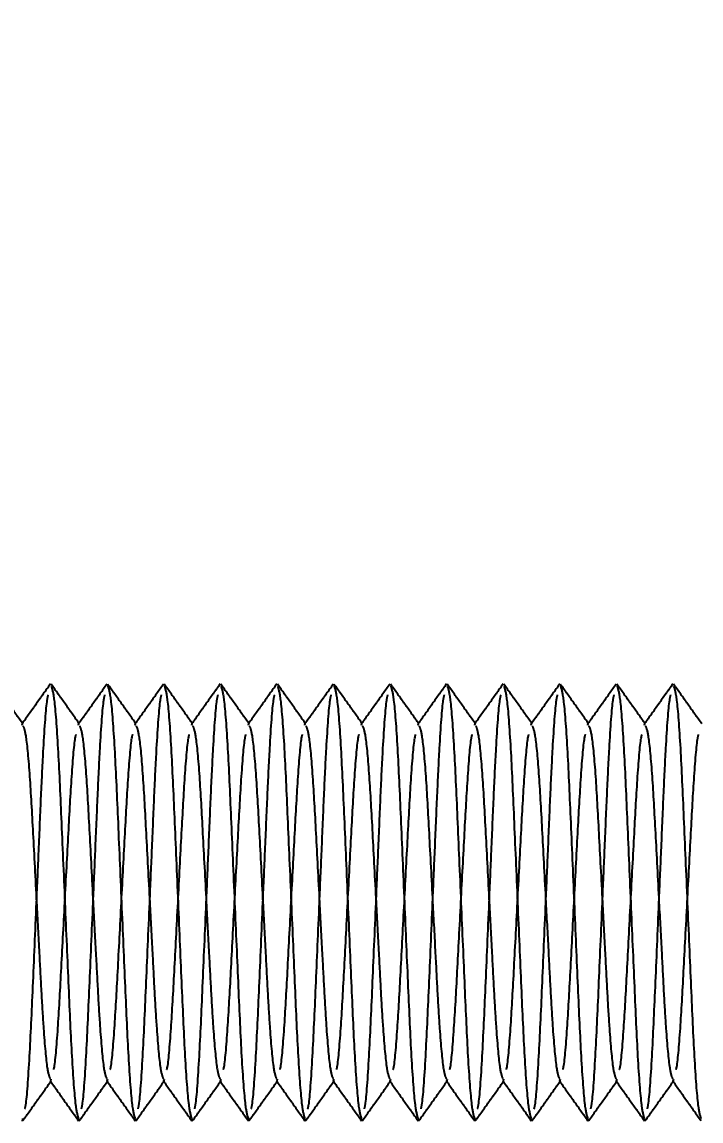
# Model space of a CAD drawing. Header units: metres. Extents: x 0 to 21025, y 0 to 14850.
# Drawn here: x 2302.36 to 2326.36, y 6325.14 to 6363.99 of the extents above; entities that cross this region are included whole.
import ezdxf

# ---------------------------------------------------------------- set-up
doc = ezdxf.new("R2010")
doc.units = ezdxf.units.M
doc.header["$LTSCALE"] = 25
doc.linetypes.add('HIDDEN2', pattern=[4.7625, 3.175, -1.5875])
doc.layers.add('18_COTAS', color=7, linetype='Continuous')
doc.layers.add('ST1', color=7, linetype='HIDDEN2')
doc.styles.add('ROMANS', font='ROMANS.SHX')
doc.dimstyles.new('25___1-25', dxfattribs={"dimscale": 25, "dimtxt": 2.5, "dimasz": 2, "dimexe": 1.5, "dimexo": 1, "dimgap": 0.5, "dimtad": 1, "dimzin": 12, "dimtxsty": 'ROMANS', "dimcen": 0, "dimclrd": 256, "dimclre": 256, "dimclrt": 3, "dimazin": 3, "dimtfac": 1, "dimtmove": 0, "dimatfit": 0, "dimfxl": 1, "dimlwd": -1, "dimlwe": -1, "dimarcsym": 0})

# ---------------------------------------------------------------- blocks, each defined once
blk = doc.blocks.new('*D13')
at = {"layer": '18_COTAS', "transparency": 16777216}
for p, q in [((2083.564, 6357.865), (2083.564, 7037.945)), ((6382.514, 6357.865), (6382.514, 7037.945)), ((2133.564, 7000.445), (6332.514, 7000.445))]:
    blk.add_line(p, q, dxfattribs=at)
for points in [[(2133.564, 7008.778), (2133.564, 6992.112), (2083.564, 7000.445)], [(6332.514, 7008.778), (6332.514, 6992.112), (6382.514, 7000.445)]]:
    blk.add_solid(points, dxfattribs=at)
at = {"layer": 'Defpoints', "color": 0, "transparency": 16777216}
for p in [(6382.514, 7000.445), (2083.564, 6332.865), (6382.514, 6332.865)]:
    blk.add_point(p, dxfattribs=at)
at = {"layer": '18_COTAS', "color": 3, "transparency": 16777216, "insert": (4233.039, 7050.147), "char_height": 62.5, "attachment_point": 5, "style": 'ROMANS'}
blk.add_mtext('4298,95', dxfattribs=at)

msp = doc.modelspace()

# ---------------------------------------------------------------- linework, layer by layer
at = {"layer": 'ST1'}
for p, q in [((2303.359, 6340.541), (2303.37, 6340.593)), ((2305.359, 6340.541), (2305.37, 6340.593)), ((2307.359, 6340.541), (2307.37, 6340.593)), ((2309.359, 6340.541), (2309.37, 6340.593)), ((2311.359, 6340.541), (2311.37, 6340.593)), ((2313.359, 6340.541), (2313.37, 6340.593)), ((2315.359, 6340.541), (2315.37, 6340.593)), ((2317.359, 6340.541), (2317.37, 6340.593)), ((2319.359, 6340.541), (2319.37, 6340.593)), ((2321.359, 6340.541), (2321.37, 6340.593)), ((2323.359, 6340.541), (2323.37, 6340.593)), ((2325.359, 6340.541), (2325.37, 6340.593)), ((2302.357, 6339.137), (2302.37, 6339.187)), ((2304.357, 6339.137), (2304.37, 6339.187)), ((2306.357, 6339.137), (2306.37, 6339.187)), ((2308.357, 6339.137), (2308.37, 6339.187)), ((2310.357, 6339.137), (2310.37, 6339.187)), ((2312.357, 6339.137), (2312.37, 6339.187)), ((2314.357, 6339.137), (2314.37, 6339.187)), ((2316.357, 6339.137), (2316.37, 6339.187)), ((2318.357, 6339.137), (2318.37, 6339.187)), ((2320.357, 6339.137), (2320.37, 6339.187)), ((2322.357, 6339.137), (2322.37, 6339.187)), ((2324.357, 6339.137), (2324.37, 6339.187)), ((2303.37, 6326.544), (2303.391, 6326.623)), ((2305.37, 6326.544), (2305.391, 6326.623)), ((2307.37, 6326.544), (2307.391, 6326.623)), ((2309.37, 6326.544), (2309.391, 6326.623)), ((2311.37, 6326.544), (2311.391, 6326.623)), ((2313.37, 6326.544), (2313.391, 6326.623)), ((2315.37, 6326.544), (2315.391, 6326.623)), ((2317.37, 6326.544), (2317.391, 6326.623)), ((2319.37, 6326.544), (2319.391, 6326.623)), ((2321.37, 6326.544), (2321.391, 6326.623)), ((2323.37, 6326.544), (2323.391, 6326.623)), ((2325.37, 6326.544), (2325.391, 6326.623)), ((2302.37, 6325.138), (2302.389, 6325.226)), ((2304.37, 6325.138), (2304.389, 6325.226)), ((2306.37, 6325.138), (2306.389, 6325.226)), ((2308.37, 6325.138), (2308.389, 6325.226)), ((2310.37, 6325.138), (2310.389, 6325.226)), ((2312.37, 6325.138), (2312.389, 6325.226)), ((2314.37, 6325.138), (2314.389, 6325.226)), ((2316.37, 6325.138), (2316.389, 6325.226)), ((2318.37, 6325.138), (2318.389, 6325.226)), ((2320.37, 6325.138), (2320.389, 6325.226)), ((2322.37, 6325.138), (2322.389, 6325.226)), ((2324.37, 6325.138), (2324.389, 6325.226))]:
    msp.add_line(p, q, dxfattribs=at)
for points, knots in [([(2302.39, 6339.173), (2302.222, 6339.408), (2301.888, 6339.877), (2301.553, 6340.347), (2301.386, 6340.581)], [0, 0, 0, 0, 0.499937, 1, 1, 1, 1]), ([(2303.36, 6340.588), (2303.193, 6340.354), (2302.859, 6339.884), (2302.525, 6339.415), (2302.357, 6339.181)], [0, 0, 0, 0, 0.500035, 1, 1, 1, 1]), ([(2304.39, 6339.173), (2304.222, 6339.408), (2303.888, 6339.877), (2303.553, 6340.347), (2303.386, 6340.581)], [0, 0, 0, 0, 0.499937, 1, 1, 1, 1]), ([(2303.387, 6340.511), (2303.422, 6340.408), (2303.497, 6340.181), (2303.627, 6338.455), (2303.74, 6335.903), (2303.87, 6332.865), (2304.001, 6329.827), (2304.113, 6327.276), (2304.243, 6325.551), (2304.318, 6325.325), (2304.352, 6325.222)], [0, 0, 0, 0, 0.110571, 0.242596, 0.369408, 0.50029, 0.631172, 0.757984, 0.890008, 1, 1, 1, 1]), ([(2305.36, 6340.588), (2305.193, 6340.354), (2304.859, 6339.884), (2304.525, 6339.415), (2304.357, 6339.181)], [0, 0, 0, 0, 0.5000352, 1, 1, 1, 1]), ([(2306.39, 6339.173), (2306.222, 6339.408), (2305.888, 6339.877), (2305.553, 6340.347), (2305.386, 6340.581)], [0, 0, 0, 0, 0.499937, 1, 1, 1, 1]), ([(2305.387, 6340.511), (2305.422, 6340.408), (2305.497, 6340.181), (2305.627, 6338.455), (2305.74, 6335.903), (2305.87, 6332.865), (2306.001, 6329.827), (2306.113, 6327.276), (2306.243, 6325.551), (2306.318, 6325.325), (2306.352, 6325.222)], [0, 0, 0, 0, 0.110571, 0.242596, 0.369408, 0.50029, 0.631172, 0.757984, 0.890008, 1, 1, 1, 1]), ([(2307.36, 6340.588), (2307.193, 6340.354), (2306.859, 6339.884), (2306.525, 6339.415), (2306.357, 6339.181)], [0, 0, 0, 0, 0.500035, 1, 1, 1, 1]), ([(2308.39, 6339.173), (2308.222, 6339.408), (2307.888, 6339.877), (2307.553, 6340.347), (2307.386, 6340.581)], [0, 0, 0, 0, 0.499937, 1, 1, 1, 1]), ([(2307.387, 6340.511), (2307.422, 6340.408), (2307.497, 6340.181), (2307.627, 6338.455), (2307.74, 6335.903), (2307.87, 6332.865), (2308.001, 6329.827), (2308.113, 6327.276), (2308.243, 6325.551), (2308.318, 6325.325), (2308.352, 6325.222)], [0, 0, 0, 0, 0.110571, 0.242596, 0.369408, 0.50029, 0.631172, 0.757984, 0.890008, 1, 1, 1, 1]), ([(2309.36, 6340.588), (2309.193, 6340.354), (2308.859, 6339.884), (2308.525, 6339.415), (2308.357, 6339.181)], [0, 0, 0, 0, 0.500035, 1, 1, 1, 1]), ([(2310.39, 6339.173), (2310.222, 6339.408), (2309.888, 6339.877), (2309.553, 6340.347), (2309.386, 6340.581)], [0, 0, 0, 0, 0.499937, 1, 1, 1, 1]), ([(2309.387, 6340.511), (2309.422, 6340.408), (2309.497, 6340.181), (2309.627, 6338.455), (2309.74, 6335.903), (2309.87, 6332.865), (2310.001, 6329.827), (2310.113, 6327.276), (2310.243, 6325.551), (2310.318, 6325.325), (2310.352, 6325.222)], [0, 0, 0, 0, 0.110571, 0.242596, 0.369408, 0.50029, 0.631172, 0.757984, 0.890008, 1, 1, 1, 1]), ([(2311.36, 6340.588), (2311.193, 6340.354), (2310.859, 6339.884), (2310.525, 6339.415), (2310.357, 6339.181)], [0, 0, 0, 0, 0.500035, 1, 1, 1, 1]), ([(2312.39, 6339.173), (2312.222, 6339.408), (2311.888, 6339.877), (2311.553, 6340.347), (2311.386, 6340.581)], [0, 0, 0, 0, 0.499937, 1, 1, 1, 1]), ([(2311.387, 6340.511), (2311.422, 6340.408), (2311.497, 6340.181), (2311.627, 6338.455), (2311.74, 6335.903), (2311.87, 6332.865), (2312.001, 6329.827), (2312.113, 6327.276), (2312.243, 6325.551), (2312.318, 6325.325), (2312.352, 6325.222)], [0, 0, 0, 0, 0.110571, 0.242596, 0.369408, 0.50029, 0.631172, 0.757984, 0.890008, 1, 1, 1, 1]), ([(2313.36, 6340.588), (2313.193, 6340.354), (2312.859, 6339.884), (2312.525, 6339.415), (2312.357, 6339.181)], [0, 0, 0, 0, 0.5000352, 1, 1, 1, 1]), ([(2314.39, 6339.173), (2314.222, 6339.408), (2313.888, 6339.877), (2313.553, 6340.347), (2313.386, 6340.581)], [0, 0, 0, 0, 0.499937, 1, 1, 1, 1]), ([(2313.387, 6340.511), (2313.422, 6340.408), (2313.497, 6340.181), (2313.627, 6338.455), (2313.74, 6335.903), (2313.87, 6332.865), (2314.001, 6329.827), (2314.113, 6327.276), (2314.243, 6325.551), (2314.318, 6325.325), (2314.352, 6325.222)], [0, 0, 0, 0, 0.110571, 0.242596, 0.369408, 0.50029, 0.631172, 0.757984, 0.890008, 1, 1, 1, 1]), ([(2315.36, 6340.588), (2315.193, 6340.354), (2314.859, 6339.884), (2314.525, 6339.415), (2314.357, 6339.181)], [0, 0, 0, 0, 0.5000352, 1, 1, 1, 1]), ([(2316.39, 6339.173), (2316.222, 6339.408), (2315.888, 6339.877), (2315.553, 6340.347), (2315.386, 6340.581)], [0, 0, 0, 0, 0.4999369, 1, 1, 1, 1]), ([(2315.387, 6340.511), (2315.422, 6340.408), (2315.497, 6340.181), (2315.627, 6338.455), (2315.74, 6335.903), (2315.87, 6332.865), (2316.001, 6329.827), (2316.113, 6327.276), (2316.243, 6325.551), (2316.318, 6325.325), (2316.352, 6325.222)], [0, 0, 0, 0, 0.110571, 0.242596, 0.369408, 0.50029, 0.631172, 0.757984, 0.890008, 1, 1, 1, 1]), ([(2317.36, 6340.588), (2317.193, 6340.354), (2316.859, 6339.884), (2316.525, 6339.415), (2316.357, 6339.181)], [0, 0, 0, 0, 0.500035, 1, 1, 1, 1]), ([(2318.39, 6339.173), (2318.222, 6339.408), (2317.888, 6339.877), (2317.553, 6340.347), (2317.386, 6340.581)], [0, 0, 0, 0, 0.499937, 1, 1, 1, 1]), ([(2317.387, 6340.511), (2317.422, 6340.408), (2317.497, 6340.181), (2317.627, 6338.455), (2317.74, 6335.903), (2317.87, 6332.865), (2318.001, 6329.827), (2318.113, 6327.276), (2318.243, 6325.551), (2318.318, 6325.325), (2318.352, 6325.222)], [0, 0, 0, 0, 0.110571, 0.242596, 0.369408, 0.50029, 0.631172, 0.757984, 0.890008, 1, 1, 1, 1]), ([(2319.36, 6340.588), (2319.193, 6340.354), (2318.859, 6339.884), (2318.525, 6339.415), (2318.357, 6339.181)], [0, 0, 0, 0, 0.500035, 1, 1, 1, 1]), ([(2320.39, 6339.173), (2320.222, 6339.408), (2319.888, 6339.877), (2319.553, 6340.347), (2319.386, 6340.581)], [0, 0, 0, 0, 0.499937, 1, 1, 1, 1]), ([(2319.387, 6340.511), (2319.422, 6340.408), (2319.497, 6340.181), (2319.627, 6338.455), (2319.74, 6335.903), (2319.87, 6332.865), (2320.001, 6329.827), (2320.113, 6327.276), (2320.243, 6325.551), (2320.318, 6325.325), (2320.352, 6325.222)], [0, 0, 0, 0, 0.110571, 0.242596, 0.369408, 0.50029, 0.631172, 0.757984, 0.890008, 1, 1, 1, 1]), ([(2321.36, 6340.588), (2321.193, 6340.354), (2320.859, 6339.884), (2320.525, 6339.415), (2320.357, 6339.181)], [0, 0, 0, 0, 0.500035, 1, 1, 1, 1]), ([(2322.39, 6339.173), (2322.222, 6339.408), (2321.888, 6339.877), (2321.553, 6340.347), (2321.386, 6340.581)], [0, 0, 0, 0, 0.499937, 1, 1, 1, 1]), ([(2321.387, 6340.511), (2321.422, 6340.408), (2321.497, 6340.181), (2321.627, 6338.455), (2321.74, 6335.903), (2321.87, 6332.865), (2322.001, 6329.827), (2322.113, 6327.276), (2322.243, 6325.551), (2322.318, 6325.325), (2322.352, 6325.222)], [0, 0, 0, 0, 0.110571, 0.242596, 0.369408, 0.50029, 0.631172, 0.757984, 0.890008, 1, 1, 1, 1]), ([(2323.36, 6340.588), (2323.193, 6340.354), (2322.859, 6339.884), (2322.525, 6339.415), (2322.357, 6339.181)], [0, 0, 0, 0, 0.500035, 1, 1, 1, 1]), ([(2324.39, 6339.173), (2324.222, 6339.408), (2323.888, 6339.877), (2323.553, 6340.347), (2323.386, 6340.581)], [0, 0, 0, 0, 0.499937, 1, 1, 1, 1]), ([(2323.387, 6340.511), (2323.422, 6340.408), (2323.497, 6340.181), (2323.627, 6338.455), (2323.74, 6335.903), (2323.87, 6332.865), (2324.001, 6329.827), (2324.113, 6327.276), (2324.243, 6325.551), (2324.318, 6325.325), (2324.352, 6325.222)], [0, 0, 0, 0, 0.110571, 0.242596, 0.369408, 0.50029, 0.631172, 0.757984, 0.890008, 1, 1, 1, 1]), ([(2325.36, 6340.588), (2325.193, 6340.354), (2324.859, 6339.884), (2324.525, 6339.415), (2324.357, 6339.181)], [0, 0, 0, 0, 0.500035, 1, 1, 1, 1]), ([(2326.39, 6339.173), (2326.222, 6339.408), (2325.888, 6339.877), (2325.553, 6340.347), (2325.386, 6340.581)], [0, 0, 0, 0, 0.4999369, 1, 1, 1, 1]), ([(2325.387, 6340.511), (2325.422, 6340.408), (2325.497, 6340.181), (2325.627, 6338.455), (2325.74, 6335.903), (2325.87, 6332.865), (2326.001, 6329.827), (2326.113, 6327.276), (2326.243, 6325.551), (2326.318, 6325.325), (2326.352, 6325.222)], [0, 0, 0, 0, 0.110571, 0.242596, 0.369408, 0.50029, 0.631172, 0.757984, 0.890008, 1, 1, 1, 1]), ([(2302.461, 6325.569), (2302.471, 6325.61), (2302.523, 6325.815), (2302.627, 6327.313), (2302.74, 6329.815), (2302.853, 6332.466), (2302.954, 6334.788), (2303.033, 6336.69), (2303.126, 6338.601), (2303.22, 6339.943), (2303.274, 6340.149), (2303.287, 6340.198)], [0, 0, 0, 0, 0.038658, 0.193158, 0.341558, 0.49472, 0.586939, 0.692417, 0.79734, 0.95184, 1, 1, 1, 1]), ([(2304.461, 6325.569), (2304.471, 6325.61), (2304.523, 6325.815), (2304.627, 6327.313), (2304.74, 6329.815), (2304.853, 6332.466), (2304.954, 6334.788), (2305.033, 6336.69), (2305.126, 6338.601), (2305.22, 6339.943), (2305.274, 6340.149), (2305.287, 6340.198)], [0, 0, 0, 0, 0.038658, 0.193158, 0.341558, 0.49472, 0.586939, 0.692417, 0.79734, 0.95184, 1, 1, 1, 1]), ([(2306.461, 6325.569), (2306.471, 6325.61), (2306.523, 6325.815), (2306.627, 6327.313), (2306.74, 6329.815), (2306.853, 6332.466), (2306.954, 6334.788), (2307.033, 6336.69), (2307.126, 6338.601), (2307.22, 6339.943), (2307.274, 6340.149), (2307.287, 6340.198)], [0, 0, 0, 0, 0.038658, 0.193158, 0.341558, 0.49472, 0.586939, 0.692417, 0.79734, 0.95184, 1, 1, 1, 1]), ([(2308.461, 6325.569), (2308.471, 6325.61), (2308.523, 6325.815), (2308.627, 6327.313), (2308.74, 6329.815), (2308.853, 6332.466), (2308.954, 6334.788), (2309.033, 6336.69), (2309.126, 6338.601), (2309.22, 6339.943), (2309.274, 6340.149), (2309.287, 6340.198)], [0, 0, 0, 0, 0.038658, 0.193158, 0.341558, 0.49472, 0.586939, 0.692417, 0.79734, 0.95184, 1, 1, 1, 1]), ([(2310.461, 6325.569), (2310.471, 6325.61), (2310.523, 6325.815), (2310.627, 6327.313), (2310.74, 6329.815), (2310.853, 6332.466), (2310.954, 6334.788), (2311.033, 6336.69), (2311.126, 6338.601), (2311.22, 6339.943), (2311.274, 6340.149), (2311.287, 6340.198)], [0, 0, 0, 0, 0.038658, 0.193158, 0.341558, 0.49472, 0.586939, 0.692417, 0.79734, 0.95184, 1, 1, 1, 1]), ([(2312.461, 6325.569), (2312.471, 6325.61), (2312.523, 6325.815), (2312.627, 6327.313), (2312.74, 6329.815), (2312.853, 6332.466), (2312.954, 6334.788), (2313.033, 6336.69), (2313.126, 6338.601), (2313.22, 6339.943), (2313.274, 6340.149), (2313.287, 6340.198)], [0, 0, 0, 0, 0.038658, 0.193158, 0.341558, 0.49472, 0.586939, 0.692417, 0.79734, 0.95184, 1, 1, 1, 1]), ([(2314.461, 6325.569), (2314.471, 6325.61), (2314.523, 6325.815), (2314.627, 6327.313), (2314.74, 6329.815), (2314.853, 6332.466), (2314.954, 6334.788), (2315.033, 6336.69), (2315.126, 6338.601), (2315.22, 6339.943), (2315.274, 6340.149), (2315.287, 6340.198)], [0, 0, 0, 0, 0.038658, 0.193158, 0.341558, 0.49472, 0.586939, 0.692417, 0.79734, 0.95184, 1, 1, 1, 1]), ([(2316.461, 6325.569), (2316.471, 6325.61), (2316.523, 6325.815), (2316.627, 6327.313), (2316.74, 6329.815), (2316.853, 6332.466), (2316.954, 6334.788), (2317.033, 6336.69), (2317.126, 6338.601), (2317.22, 6339.943), (2317.274, 6340.149), (2317.287, 6340.198)], [0, 0, 0, 0, 0.038658, 0.193158, 0.341558, 0.49472, 0.586939, 0.692417, 0.79734, 0.95184, 1, 1, 1, 1]), ([(2318.461, 6325.569), (2318.471, 6325.61), (2318.523, 6325.815), (2318.627, 6327.313), (2318.74, 6329.815), (2318.853, 6332.466), (2318.954, 6334.788), (2319.033, 6336.69), (2319.126, 6338.601), (2319.22, 6339.943), (2319.274, 6340.149), (2319.287, 6340.198)], [0, 0, 0, 0, 0.038658, 0.193158, 0.341558, 0.49472, 0.586939, 0.692417, 0.79734, 0.95184, 1, 1, 1, 1]), ([(2320.461, 6325.569), (2320.471, 6325.61), (2320.523, 6325.815), (2320.627, 6327.313), (2320.74, 6329.815), (2320.853, 6332.466), (2320.954, 6334.788), (2321.033, 6336.69), (2321.126, 6338.601), (2321.22, 6339.943), (2321.274, 6340.149), (2321.287, 6340.198)], [0, 0, 0, 0, 0.038658, 0.193158, 0.341558, 0.49472, 0.586939, 0.692417, 0.79734, 0.95184, 1, 1, 1, 1]), ([(2322.461, 6325.569), (2322.471, 6325.61), (2322.523, 6325.815), (2322.627, 6327.313), (2322.74, 6329.815), (2322.853, 6332.466), (2322.954, 6334.788), (2323.033, 6336.69), (2323.126, 6338.601), (2323.22, 6339.943), (2323.274, 6340.149), (2323.287, 6340.198)], [0, 0, 0, 0, 0.038658, 0.193158, 0.341558, 0.49472, 0.586939, 0.692417, 0.79734, 0.95184, 1, 1, 1, 1]), ([(2324.461, 6325.569), (2324.471, 6325.61), (2324.523, 6325.815), (2324.627, 6327.313), (2324.74, 6329.815), (2324.853, 6332.466), (2324.954, 6334.788), (2325.033, 6336.69), (2325.126, 6338.601), (2325.22, 6339.943), (2325.274, 6340.149), (2325.287, 6340.198)], [0, 0, 0, 0, 0.038658, 0.193158, 0.341558, 0.49472, 0.586939, 0.692417, 0.79734, 0.95184, 1, 1, 1, 1]), ([(2302.39, 6339.109), (2302.424, 6339.026), (2302.498, 6338.841), (2302.627, 6337.437), (2302.74, 6335.352), (2302.858, 6333.088), (2302.962, 6331.132), (2303.04, 6329.61), (2303.13, 6328.126), (2303.242, 6326.89), (2303.316, 6326.706), (2303.35, 6326.624)], [0, 0, 0, 0, 0.10803, 0.240749, 0.368218, 0.499785, 0.595794, 0.677584, 0.759725, 0.892443, 1, 1, 1, 1]), ([(2304.39, 6339.109), (2304.424, 6339.026), (2304.498, 6338.841), (2304.627, 6337.437), (2304.74, 6335.352), (2304.858, 6333.088), (2304.962, 6331.132), (2305.04, 6329.61), (2305.13, 6328.126), (2305.242, 6326.89), (2305.316, 6326.706), (2305.35, 6326.624)], [0, 0, 0, 0, 0.10803, 0.240749, 0.368218, 0.499785, 0.595794, 0.677584, 0.759725, 0.892443, 1, 1, 1, 1]), ([(2306.39, 6339.109), (2306.424, 6339.026), (2306.498, 6338.841), (2306.627, 6337.437), (2306.74, 6335.352), (2306.858, 6333.088), (2306.962, 6331.132), (2307.04, 6329.61), (2307.13, 6328.126), (2307.242, 6326.89), (2307.316, 6326.706), (2307.35, 6326.624)], [0, 0, 0, 0, 0.10803, 0.240749, 0.368218, 0.499785, 0.595794, 0.677584, 0.759725, 0.892443, 1, 1, 1, 1]), ([(2308.39, 6339.109), (2308.424, 6339.026), (2308.498, 6338.841), (2308.627, 6337.437), (2308.74, 6335.352), (2308.858, 6333.088), (2308.962, 6331.132), (2309.04, 6329.61), (2309.13, 6328.126), (2309.242, 6326.89), (2309.316, 6326.706), (2309.35, 6326.624)], [0, 0, 0, 0, 0.10803, 0.240749, 0.368218, 0.499785, 0.595794, 0.677584, 0.759725, 0.892443, 1, 1, 1, 1]), ([(2310.39, 6339.109), (2310.424, 6339.026), (2310.498, 6338.841), (2310.627, 6337.437), (2310.74, 6335.352), (2310.858, 6333.088), (2310.962, 6331.132), (2311.04, 6329.61), (2311.13, 6328.126), (2311.242, 6326.89), (2311.316, 6326.706), (2311.35, 6326.624)], [0, 0, 0, 0, 0.10803, 0.240749, 0.368218, 0.499785, 0.595794, 0.677584, 0.759725, 0.892443, 1, 1, 1, 1]), ([(2312.39, 6339.109), (2312.424, 6339.026), (2312.498, 6338.841), (2312.627, 6337.437), (2312.74, 6335.352), (2312.858, 6333.088), (2312.962, 6331.132), (2313.04, 6329.61), (2313.13, 6328.126), (2313.242, 6326.89), (2313.316, 6326.706), (2313.35, 6326.624)], [0, 0, 0, 0, 0.10803, 0.240749, 0.368218, 0.499785, 0.595794, 0.677584, 0.759725, 0.892443, 1, 1, 1, 1]), ([(2314.39, 6339.109), (2314.424, 6339.026), (2314.498, 6338.841), (2314.627, 6337.437), (2314.74, 6335.352), (2314.858, 6333.088), (2314.962, 6331.132), (2315.04, 6329.61), (2315.13, 6328.126), (2315.242, 6326.89), (2315.316, 6326.706), (2315.35, 6326.624)], [0, 0, 0, 0, 0.10803, 0.240749, 0.368218, 0.499785, 0.595794, 0.677584, 0.759725, 0.892443, 1, 1, 1, 1]), ([(2316.39, 6339.109), (2316.424, 6339.026), (2316.498, 6338.841), (2316.627, 6337.437), (2316.74, 6335.352), (2316.858, 6333.088), (2316.962, 6331.132), (2317.04, 6329.61), (2317.13, 6328.126), (2317.242, 6326.89), (2317.316, 6326.706), (2317.35, 6326.624)], [0, 0, 0, 0, 0.10803, 0.240749, 0.368218, 0.499785, 0.595794, 0.677584, 0.759725, 0.892443, 1, 1, 1, 1]), ([(2318.39, 6339.109), (2318.424, 6339.026), (2318.498, 6338.841), (2318.627, 6337.437), (2318.74, 6335.352), (2318.858, 6333.088), (2318.962, 6331.132), (2319.04, 6329.61), (2319.13, 6328.126), (2319.242, 6326.89), (2319.316, 6326.706), (2319.35, 6326.624)], [0, 0, 0, 0, 0.10803, 0.240749, 0.368218, 0.499785, 0.595794, 0.677584, 0.759725, 0.892443, 1, 1, 1, 1]), ([(2320.39, 6339.109), (2320.424, 6339.026), (2320.498, 6338.841), (2320.627, 6337.437), (2320.74, 6335.352), (2320.858, 6333.088), (2320.962, 6331.132), (2321.04, 6329.61), (2321.13, 6328.126), (2321.242, 6326.89), (2321.316, 6326.706), (2321.35, 6326.624)], [0, 0, 0, 0, 0.10803, 0.240749, 0.368218, 0.499785, 0.595794, 0.677584, 0.759725, 0.892443, 1, 1, 1, 1]), ([(2322.39, 6339.109), (2322.424, 6339.026), (2322.498, 6338.841), (2322.627, 6337.437), (2322.74, 6335.352), (2322.858, 6333.088), (2322.962, 6331.132), (2323.04, 6329.61), (2323.13, 6328.126), (2323.242, 6326.89), (2323.316, 6326.706), (2323.35, 6326.624)], [0, 0, 0, 0, 0.10803, 0.240749, 0.368218, 0.499785, 0.595794, 0.677584, 0.759725, 0.892443, 1, 1, 1, 1]), ([(2324.39, 6339.109), (2324.424, 6339.026), (2324.498, 6338.841), (2324.627, 6337.437), (2324.74, 6335.352), (2324.858, 6333.088), (2324.962, 6331.132), (2325.04, 6329.61), (2325.13, 6328.126), (2325.242, 6326.89), (2325.316, 6326.706), (2325.35, 6326.624)], [0, 0, 0, 0, 0.10803, 0.240749, 0.368218, 0.499785, 0.595794, 0.677584, 0.759725, 0.892443, 1, 1, 1, 1]), ([(2303.478, 6326.962), (2303.483, 6326.979), (2303.529, 6327.144), (2303.628, 6328.334), (2303.74, 6330.37), (2303.87, 6332.866), (2304.001, 6335.359), (2304.113, 6337.402), (2304.214, 6338.607), (2304.263, 6338.773), (2304.27, 6338.798)], [0, 0, 0, 0, 0.018598, 0.180044, 0.335106, 0.495153, 0.655199, 0.810261, 0.971708, 1, 1, 1, 1]), ([(2305.478, 6326.962), (2305.483, 6326.979), (2305.529, 6327.144), (2305.628, 6328.334), (2305.74, 6330.37), (2305.87, 6332.866), (2306.001, 6335.359), (2306.113, 6337.402), (2306.214, 6338.607), (2306.263, 6338.773), (2306.27, 6338.798)], [0, 0, 0, 0, 0.0185976, 0.1800443, 0.335106, 0.4951526, 0.6551993, 0.810261, 0.9717077, 1, 1, 1, 1]), ([(2307.478, 6326.962), (2307.483, 6326.979), (2307.529, 6327.144), (2307.628, 6328.334), (2307.74, 6330.37), (2307.87, 6332.866), (2308.001, 6335.359), (2308.113, 6337.402), (2308.214, 6338.607), (2308.263, 6338.773), (2308.27, 6338.798)], [0, 0, 0, 0, 0.018598, 0.180044, 0.335106, 0.495153, 0.655199, 0.810261, 0.971708, 1, 1, 1, 1]), ([(2309.478, 6326.962), (2309.483, 6326.979), (2309.529, 6327.144), (2309.628, 6328.334), (2309.74, 6330.37), (2309.87, 6332.866), (2310.001, 6335.359), (2310.113, 6337.402), (2310.214, 6338.607), (2310.263, 6338.773), (2310.27, 6338.798)], [0, 0, 0, 0, 0.018598, 0.180044, 0.335106, 0.495153, 0.655199, 0.810261, 0.971708, 1, 1, 1, 1]), ([(2311.478, 6326.962), (2311.483, 6326.979), (2311.529, 6327.144), (2311.628, 6328.334), (2311.74, 6330.37), (2311.87, 6332.866), (2312.001, 6335.359), (2312.113, 6337.402), (2312.214, 6338.607), (2312.263, 6338.773), (2312.27, 6338.798)], [0, 0, 0, 0, 0.018598, 0.180044, 0.335106, 0.495153, 0.655199, 0.810261, 0.971708, 1, 1, 1, 1]), ([(2313.478, 6326.962), (2313.483, 6326.979), (2313.529, 6327.144), (2313.628, 6328.334), (2313.74, 6330.37), (2313.87, 6332.866), (2314.001, 6335.359), (2314.113, 6337.402), (2314.214, 6338.607), (2314.263, 6338.773), (2314.27, 6338.798)], [0, 0, 0, 0, 0.018598, 0.180044, 0.335106, 0.495153, 0.655199, 0.810261, 0.971708, 1, 1, 1, 1]), ([(2315.478, 6326.962), (2315.483, 6326.979), (2315.529, 6327.144), (2315.628, 6328.334), (2315.74, 6330.37), (2315.87, 6332.866), (2316.001, 6335.359), (2316.113, 6337.402), (2316.214, 6338.607), (2316.263, 6338.773), (2316.27, 6338.798)], [0, 0, 0, 0, 0.0185976, 0.1800443, 0.335106, 0.4951526, 0.6551993, 0.810261, 0.9717077, 1, 1, 1, 1]), ([(2317.478, 6326.962), (2317.483, 6326.979), (2317.529, 6327.144), (2317.628, 6328.334), (2317.74, 6330.37), (2317.87, 6332.866), (2318.001, 6335.359), (2318.113, 6337.402), (2318.214, 6338.607), (2318.263, 6338.773), (2318.27, 6338.798)], [0, 0, 0, 0, 0.018598, 0.180044, 0.335106, 0.495153, 0.655199, 0.810261, 0.971708, 1, 1, 1, 1]), ([(2319.478, 6326.962), (2319.483, 6326.979), (2319.529, 6327.144), (2319.628, 6328.334), (2319.74, 6330.37), (2319.87, 6332.866), (2320.001, 6335.359), (2320.113, 6337.402), (2320.214, 6338.607), (2320.263, 6338.773), (2320.27, 6338.798)], [0, 0, 0, 0, 0.018598, 0.180044, 0.335106, 0.495153, 0.655199, 0.810261, 0.971708, 1, 1, 1, 1]), ([(2321.478, 6326.962), (2321.483, 6326.979), (2321.529, 6327.144), (2321.628, 6328.334), (2321.74, 6330.37), (2321.87, 6332.866), (2322.001, 6335.359), (2322.113, 6337.402), (2322.214, 6338.607), (2322.263, 6338.773), (2322.27, 6338.798)], [0, 0, 0, 0, 0.018598, 0.180044, 0.335106, 0.495153, 0.655199, 0.810261, 0.971708, 1, 1, 1, 1]), ([(2323.478, 6326.962), (2323.483, 6326.979), (2323.529, 6327.144), (2323.628, 6328.334), (2323.74, 6330.37), (2323.87, 6332.866), (2324.001, 6335.359), (2324.113, 6337.402), (2324.214, 6338.607), (2324.263, 6338.773), (2324.27, 6338.798)], [0, 0, 0, 0, 0.018598, 0.180044, 0.335106, 0.495153, 0.655199, 0.810261, 0.971708, 1, 1, 1, 1]), ([(2325.478, 6326.962), (2325.483, 6326.979), (2325.529, 6327.144), (2325.628, 6328.334), (2325.74, 6330.37), (2325.87, 6332.866), (2326.001, 6335.359), (2326.113, 6337.402), (2326.214, 6338.607), (2326.263, 6338.773), (2326.27, 6338.798)], [0, 0, 0, 0, 0.018598, 0.180044, 0.335106, 0.495153, 0.655199, 0.810261, 0.971708, 1, 1, 1, 1]), ([(2302.387, 6325.151), (2302.554, 6325.386), (2302.889, 6325.855), (2303.223, 6326.324), (2303.39, 6326.558)], [0, 0, 0, 0, 0.50003, 1, 1, 1, 1]), ([(2303.35, 6326.558), (2303.518, 6326.324), (2303.852, 6325.854), (2304.187, 6325.385), (2304.354, 6325.15)], [0, 0, 0, 0, 0.49994, 1, 1, 1, 1]), ([(2304.387, 6325.151), (2304.554, 6325.386), (2304.889, 6325.855), (2305.223, 6326.324), (2305.39, 6326.558)], [0, 0, 0, 0, 0.50003, 1, 1, 1, 1]), ([(2305.35, 6326.558), (2305.518, 6326.324), (2305.852, 6325.854), (2306.187, 6325.385), (2306.354, 6325.15)], [0, 0, 0, 0, 0.49994, 1, 1, 1, 1]), ([(2306.387, 6325.151), (2306.554, 6325.386), (2306.889, 6325.855), (2307.223, 6326.324), (2307.39, 6326.558)], [0, 0, 0, 0, 0.50003, 1, 1, 1, 1]), ([(2307.35, 6326.558), (2307.518, 6326.324), (2307.852, 6325.854), (2308.187, 6325.385), (2308.354, 6325.15)], [0, 0, 0, 0, 0.49994, 1, 1, 1, 1]), ([(2308.387, 6325.151), (2308.554, 6325.386), (2308.889, 6325.855), (2309.223, 6326.324), (2309.39, 6326.558)], [0, 0, 0, 0, 0.50003, 1, 1, 1, 1]), ([(2309.35, 6326.558), (2309.518, 6326.324), (2309.852, 6325.854), (2310.187, 6325.385), (2310.354, 6325.15)], [0, 0, 0, 0, 0.49994, 1, 1, 1, 1]), ([(2310.387, 6325.151), (2310.554, 6325.386), (2310.889, 6325.855), (2311.223, 6326.324), (2311.39, 6326.558)], [0, 0, 0, 0, 0.50003, 1, 1, 1, 1]), ([(2311.35, 6326.558), (2311.518, 6326.324), (2311.852, 6325.854), (2312.187, 6325.385), (2312.354, 6325.15)], [0, 0, 0, 0, 0.4999404, 1, 1, 1, 1]), ([(2312.387, 6325.151), (2312.554, 6325.386), (2312.889, 6325.855), (2313.223, 6326.324), (2313.39, 6326.558)], [0, 0, 0, 0, 0.50003, 1, 1, 1, 1]), ([(2313.35, 6326.558), (2313.518, 6326.324), (2313.852, 6325.854), (2314.187, 6325.385), (2314.354, 6325.15)], [0, 0, 0, 0, 0.49994, 1, 1, 1, 1]), ([(2314.387, 6325.151), (2314.554, 6325.386), (2314.889, 6325.855), (2315.223, 6326.324), (2315.39, 6326.558)], [0, 0, 0, 0, 0.50003, 1, 1, 1, 1]), ([(2315.35, 6326.558), (2315.518, 6326.324), (2315.852, 6325.854), (2316.187, 6325.385), (2316.354, 6325.15)], [0, 0, 0, 0, 0.49994, 1, 1, 1, 1]), ([(2316.387, 6325.151), (2316.554, 6325.386), (2316.889, 6325.855), (2317.223, 6326.324), (2317.39, 6326.558)], [0, 0, 0, 0, 0.50003, 1, 1, 1, 1]), ([(2317.35, 6326.558), (2317.518, 6326.324), (2317.852, 6325.854), (2318.187, 6325.385), (2318.354, 6325.15)], [0, 0, 0, 0, 0.49994, 1, 1, 1, 1]), ([(2318.387, 6325.151), (2318.554, 6325.386), (2318.889, 6325.855), (2319.223, 6326.324), (2319.39, 6326.558)], [0, 0, 0, 0, 0.50003, 1, 1, 1, 1]), ([(2319.35, 6326.558), (2319.518, 6326.324), (2319.852, 6325.854), (2320.187, 6325.385), (2320.354, 6325.15)], [0, 0, 0, 0, 0.49994, 1, 1, 1, 1]), ([(2320.387, 6325.151), (2320.554, 6325.386), (2320.889, 6325.855), (2321.223, 6326.324), (2321.39, 6326.558)], [0, 0, 0, 0, 0.50003, 1, 1, 1, 1]), ([(2321.35, 6326.558), (2321.518, 6326.324), (2321.852, 6325.854), (2322.187, 6325.385), (2322.354, 6325.15)], [0, 0, 0, 0, 0.49994, 1, 1, 1, 1]), ([(2322.387, 6325.151), (2322.554, 6325.386), (2322.889, 6325.855), (2323.223, 6326.324), (2323.39, 6326.558)], [0, 0, 0, 0, 0.50003, 1, 1, 1, 1]), ([(2323.35, 6326.558), (2323.518, 6326.324), (2323.852, 6325.854), (2324.187, 6325.385), (2324.354, 6325.15)], [0, 0, 0, 0, 0.49994, 1, 1, 1, 1]), ([(2324.387, 6325.151), (2324.554, 6325.386), (2324.889, 6325.855), (2325.223, 6326.324), (2325.39, 6326.558)], [0, 0, 0, 0, 0.50003, 1, 1, 1, 1]), ([(2325.35, 6326.558), (2325.518, 6326.324), (2325.852, 6325.854), (2326.187, 6325.385), (2326.354, 6325.15)], [0, 0, 0, 0, 0.49994, 1, 1, 1, 1])]:
    msp.add_open_spline(points, degree=3, knots=knots, dxfattribs=at)

# ---------------------------------------------------------------- dimensions: what is measured, and where the dimension line sits
at = {"layer": '18_COTAS'}
dim = msp.add_linear_dim(base=(6382.514, 7000.445), p1=(2083.564, 6332.865), p2=(6382.514, 6332.865), dimstyle='25___1-25', dxfattribs=at)
dim.commit()
dim.dimension.update_dxf_attribs({"geometry": '*D13', "text_midpoint": (4233.039, 7050.147)})

doc.saveas('drawing.dxf')
